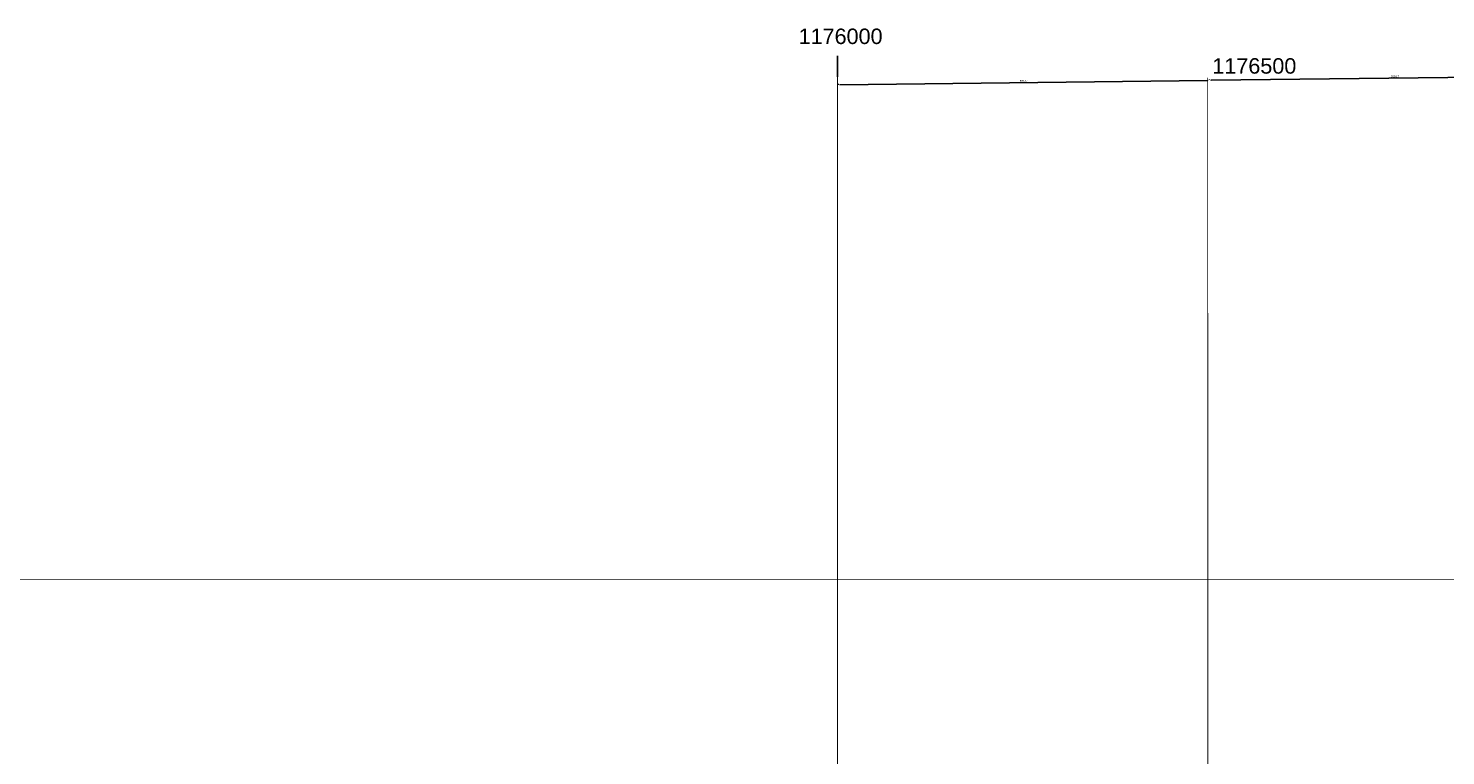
# Model space of a CAD drawing. Header units: millimetres. Extents: x -3588 to 75209, y -3737 to 38254.
# Drawn here: x 26759 to 28667, y 7627 to 8606 of the extents above; entities that cross this region are included whole.
import ezdxf

# ---------------------------------------------------------------- set-up
doc = ezdxf.new("R2010")
doc.units = ezdxf.units.MM
doc.layers.add('P', color=253, linetype='Continuous')
doc.layers.add('T', color=7, linetype='Continuous')
doc.dimstyles.new('ISO-25', dxfattribs={"dimtxt": 2.5, "dimasz": 2.5, "dimexe": 1.25, "dimexo": 0.625, "dimtad": 1, "dimtxsty": 'Standard', "dimcen": 2.5, "dimadec": 0, "dimazin": 0, "dimtfac": 1, "dimtmove": 0, "dimatfit": 3, "dimfxl": 1, "dimarcsym": 0})

# ---------------------------------------------------------------- blocks, each defined once
blk = doc.blocks.new('*D322')
at = {"color": 0, "lineweight": -2, "transparency": 16777216}
for p, q in [((27851.6, 8530.1), (28346.8, 8536.1)), ((28349.3, 8536.6), (28349.2, 8537.4)), ((27849.1, 8530.5), (27849.1, 8531.3))]:
    blk.add_line(p, q, dxfattribs=at)
at = {"color": 0, "transparency": 16777216}
for points in [[(28346.8, 8536.5), (28346.8, 8535.7), (28349.3, 8536.2)], [(27851.6, 8530.5), (27851.6, 8529.7), (27849.1, 8530.1)]]:
    blk.add_solid(points, dxfattribs=at)
at = {"layer": 'Defpoints', "color": 0, "transparency": 16777216}
for p in [(28349.3, 8536.2), (28349.3, 8536), (27849.1, 8529.9)]:
    blk.add_point(p, dxfattribs=at)
at = {"color": 0, "transparency": 16777216, "insert": (28099.2, 8535.2), "char_height": 2.5, "attachment_point": 5, "rotation": 0.6978}
blk.add_mtext('500,17', dxfattribs=at)
blk = doc.blocks.new('*D323')
at = {"color": 0, "lineweight": -2, "transparency": 16777216}
for p, q in [((28349.3, 8536.6), (28349.3, 8537.4)), ((28351.8, 8536.2), (28846.9, 8542.2)), ((28849.4, 8542.7), (28849.4, 8543.5))]:
    blk.add_line(p, q, dxfattribs=at)
at = {"color": 0, "transparency": 16777216}
for points in [[(28351.8, 8536.6), (28351.8, 8535.7), (28349.3, 8536.1)], [(28846.9, 8542.6), (28846.9, 8541.8), (28849.4, 8542.2)]]:
    blk.add_solid(points, dxfattribs=at)
at = {"layer": 'Defpoints', "color": 0, "transparency": 16777216}
for p in [(28349.3, 8536), (28849.4, 8542.2), (28849.4, 8542.1)]:
    blk.add_point(p, dxfattribs=at)
at = {"color": 0, "transparency": 16777216, "insert": (28599.3, 8541.3), "char_height": 2.5, "attachment_point": 5, "rotation": 0.6978}
blk.add_mtext('500,17', dxfattribs=at)

msp = doc.modelspace()

# ---------------------------------------------------------------- linework, layer by layer
at = {"layer": 'P'}
msp.add_lwpolyline([(27848.251, 8540.772), (27848.251, 8569.003)], dxfattribs=at)
at = {"layer": 'P', "const_width": 1.2}
for points in [[(27848.251, -785.456), (27848.251, 8540.772)], [(28348.83, -458.979), (28346.929, 8539.645)], [(20623.375, 7864.407), (35824.005, 7864.407)]]:
    msp.add_lwpolyline(points, dxfattribs=at)

# ---------------------------------------------------------------- texts
at = {"layer": 'T', "char_height": 20.80483, "attachment_point": 1}
for s, insert in [('{\\fArial|b0|i0|c0|p18;1176000}', (27795.967, 8605.811)), ('{\\fArial|b0|i0|c0|p18;1176500}', (28353.195, 8565.946))]:
    msp.add_mtext(s, dxfattribs=dict(at, insert=insert))

# ---------------------------------------------------------------- dimensions: what is measured, and where the dimension line sits
for p1, p2, picture, middle in [((27849.134, 8529.914), (28349.263, 8536.005), '*D322', (28099.171, 8535.194)), ((28349.309, 8535.976), (28849.438, 8542.067), '*D323', (28599.346, 8541.256))]:
    dim = msp.add_aligned_dim(p1=p1, p2=p2, distance=0.152, dimstyle='ISO-25')
    dim.commit()
    dim.dimension.update_dxf_attribs({"geometry": picture, "text_midpoint": middle})

doc.saveas('drawing.dxf')
